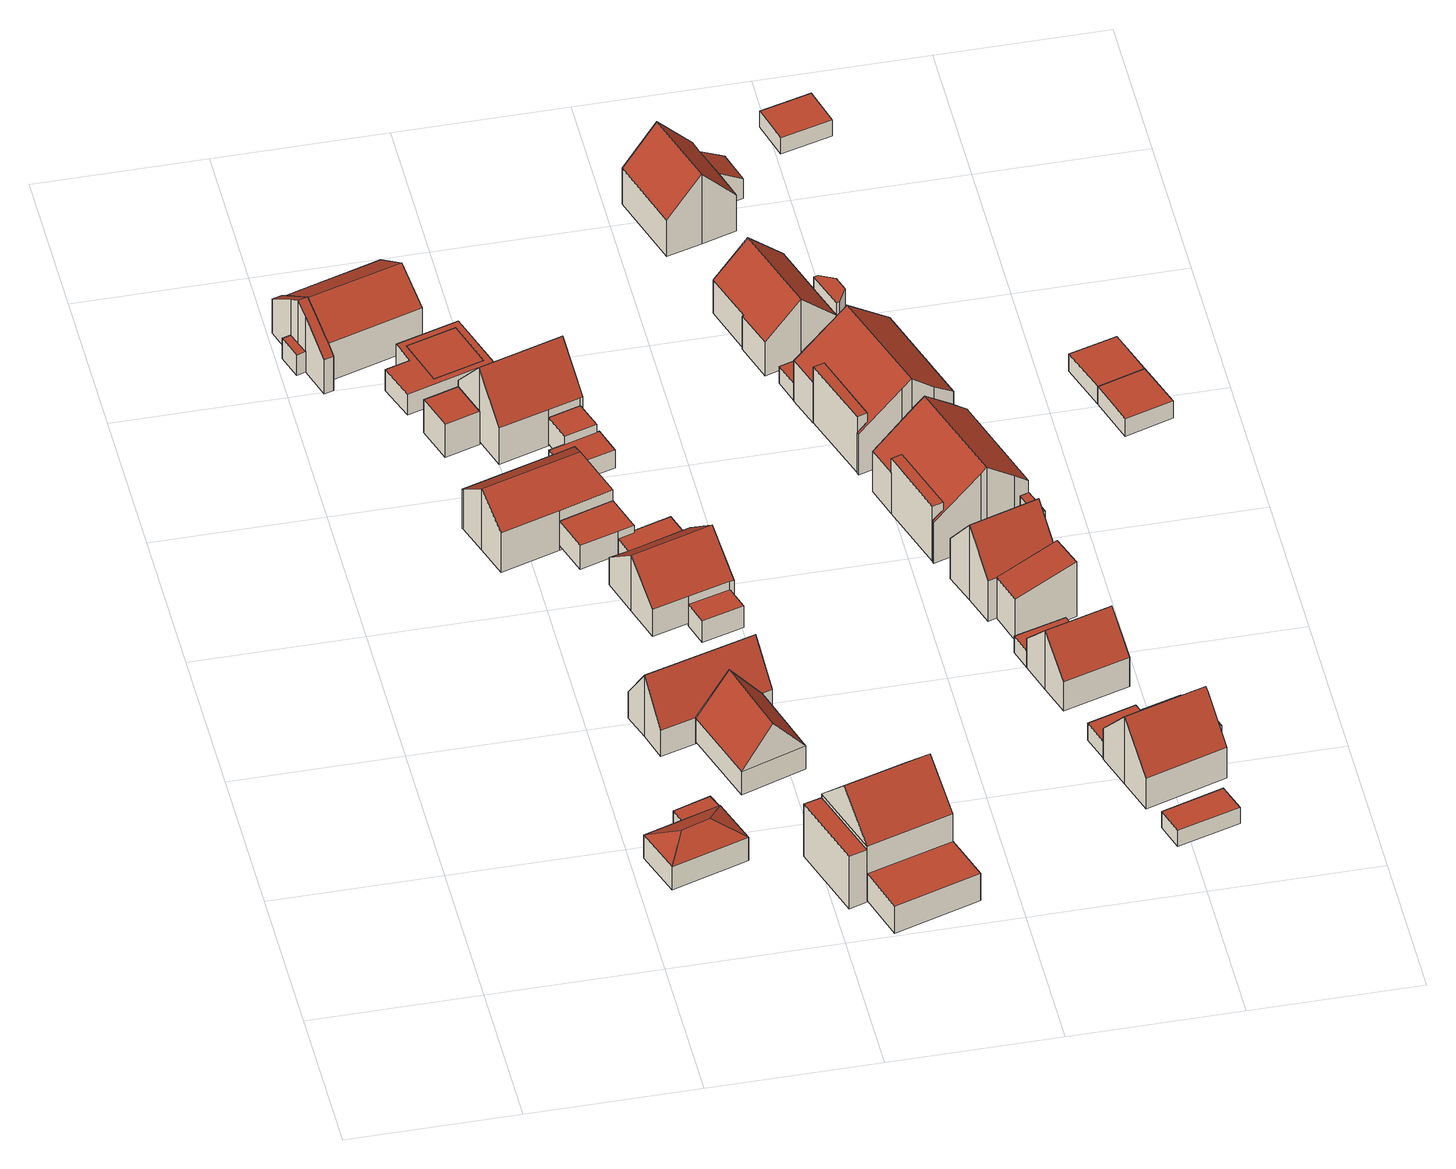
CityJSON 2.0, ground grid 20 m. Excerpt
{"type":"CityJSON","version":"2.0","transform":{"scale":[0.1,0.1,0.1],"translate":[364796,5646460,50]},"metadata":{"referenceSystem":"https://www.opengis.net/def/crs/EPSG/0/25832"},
"CityObjects":{
"building1":{"type":"Building","attributes":{"Gemeindeschluessel":"05315000","Geometrietyp2DReferenz":"3000","function":"31001_2463"},"address":[{"country":"Germany","locality":"Köln","thoroughfareNumber":"33","thoroughfareName":"Im Langen Bruch"}],"children":["building1-1","building1-2"]},
"building1-1":{"type":"BuildingPart","attributes":{"roofType":"3200","measuredHeight":5.04,"storeysAboveGround":1},"parents":["building1"],"geometry":[{"type":"MultiSurface","lod":"2","boundaries":[[[0,1,2,3]],[[4,5,1,0]],[[6,7,8,9]],[[3,2,7,6]],[[10,9,4,0,11]],[[0,3,11]],[[11,3,6,10]],[[6,9,10]],[[1,5,8,7,2]],[[4,9,12,13]],[[13,12,8,5]]],"semantics":{"surfaces":[{"type":"WallSurface"},{"type":"RoofSurface"},{"type":"GroundSurface"},{"type":"ClosureSurface"}],"values":[0,0,0,0,1,1,1,1,2,0,3]}}]},
"building1-2":{"type":"BuildingPart","attributes":{"roofType":"1000","measuredHeight":3.06,"storeysAboveGround":1},"address":[{"country":"Germany","locality":"Köln","thoroughfareNumber":"33","thoroughfareName":"Im Langen Bruch"}],"parents":["building1"],"geometry":[{"type":"Solid","lod":"2","boundaries":[[[[12,8,14,15]],[[16,17,5,13]],[[15,14,17,16]],[[13,12,15,16]],[[8,5,17,14]],[[12,13,5,8]]]],"semantics":{"surfaces":[{"type":"WallSurface"},{"type":"RoofSurface"},{"type":"GroundSurface"},{"type":"ClosureSurface"}],"values":[[0,0,0,1,2,3]]}}]},
"building2":{"type":"Building","attributes":{"Gemeindeschluessel":"05315000","Geometrietyp2DReferenz":"3000","function":"51009_1610"},"children":["building2-1","building2-2"]},
"building2-1":{"type":"BuildingPart","attributes":{"roofType":"3100","measuredHeight":9.07},"parents":["building2"],"geometry":[{"type":"MultiSurface","lod":"2","boundaries":[[[18,19,20,21]],[[22,23,19,18]],[[24,25,23,22]],[[26,27,25,24]],[[28,29,27,26]],[[30,31,29,28]],[[32,33,31,30]],[[34,35,33,32]],[[24,22,18,21,36,26]],[[34,32,30,28,26,36]],[[23,25,27,29,31,33,35,37,20,19]],[[34,36,38,39]],[[38,37,35,39]],[[36,21,40,38]],[[37,38,40,20]]],"semantics":{"surfaces":[{"type":"WallSurface"},{"type":"RoofSurface"},{"type":"GroundSurface"},{"type":"ClosureSurface"}],"values":[0,0,0,0,0,0,0,0,1,1,2,0,3,0,3]}}]},
"building2-2":{"type":"BuildingPart","attributes":{"roofType":"1000","measuredHeight":2.9},"parents":["building2"],"geometry":[{"type":"MultiSurface","lod":"2","boundaries":[[[41,42,43,44]],[[40,20,42,41]],[[44,43,35,39]],[[40,41,44,39]],[[42,20,35,43]],[[38,39,35,37]],[[40,38,37,20]]],"semantics":{"surfaces":[{"type":"WallSurface"},{"type":"RoofSurface"},{"type":"GroundSurface"},{"type":"ClosureSurface"}],"values":[0,0,0,1,2,3,3]}}]},
"building3":{"type":"Building","attributes":{"Geometrietyp2DReferenz":"3000","Gemeindeschluessel":"05315000","function":"31001_1010","roofType":"3100","measuredHeight":8.49,"storeysAboveGround":1},"address":[{"country":"Germany","locality":"Köln","thoroughfareNumber":"43","thoroughfareName":"Im Langen Bruch"}],"geometry":[{"type":"Solid","lod":"2","boundaries":[[[[45,46,47,48]],[[49,50,46,45]],[[51,52,50,49]],[[48,47,52,51]],[[45,53,49]],[[51,54,48]],[[48,54,53,45]],[[49,53,54,51]],[[46,50,52,47]]]],"semantics":{"surfaces":[{"type":"WallSurface"},{"type":"RoofSurface"},{"type":"GroundSurface"}],"values":[[0,0,0,0,0,0,1,1,2]]}}]},
"building4":{"type":"Building","attributes":{"Geometrietyp2DReferenz":"3000","Gemeindeschluessel":"05315000","function":"31001_1110","roofType":"1000","measuredHeight":4.7,"storeysAboveGround":1},"address":[{"country":"Germany","locality":"Köln","thoroughfareNumber":"41","thoroughfareName":"Im Langen Bruch"}],"geometry":[{"type":"Solid","lod":"2","boundaries":[[[[55,56,57,58]],[[59,60,56,55]],[[61,62,60,59]],[[58,57,62,61]],[[59,55,58,61]],[[56,60,62,57]]]],"semantics":{"surfaces":[{"type":"WallSurface"},{"type":"RoofSurface"},{"type":"GroundSurface"}],"values":[[0,0,0,0,1,2]]}}]},
"building5":{"type":"Building","attributes":{"Geometrietyp2DReferenz":"3000","Gemeindeschluessel":"05315000","function":"31001_1010","roofType":"3100","measuredHeight":8.93,"storeysAboveGround":1},"address":[{"country":"Germany","locality":"Köln","thoroughfareNumber":"35","thoroughfareName":"Im Langen Bruch"}],"geometry":[{"type":"Solid","lod":"2","boundaries":[[[[63,64,65,66]],[[67,68,64,63]],[[69,70,68,67]],[[71,72,70,69]],[[73,74,72,71]],[[75,76,74,73]],[[77,78,76,75]],[[66,65,78,77]],[[71,69,67,73]],[[63,66,77,75,73,67]],[[64,68,70,72,74,76,78,65]]]],"semantics":{"surfaces":[{"type":"WallSurface"},{"type":"RoofSurface"},{"type":"GroundSurface"}],"values":[[0,0,0,0,0,0,0,0,1,1,2]]}}]},
"building6":{"type":"Building","attributes":{"Gemeindeschluessel":"05315000","Geometrietyp2DReferenz":"3000","function":"31001_1010"},"address":[{"country":"Germany","locality":"Köln","thoroughfareNumber":"39","thoroughfareName":"Im Langen Bruch"}],"children":["building6-1","building6-2"]},
"building6-1":{"type":"BuildingPart","attributes":{"roofType":"5000","measuredHeight":8.78,"storeysAboveGround":1},"parents":["building6"],"geometry":[{"type":"MultiSurface","lod":"2","boundaries":[[[79,80,81,82]],[[83,84,80,79]],[[85,86,84,83]],[[87,88,86,85]],[[89,90,88,87]],[[91,92,90,89]],[[93,94,92,91]],[[95,96,94,93]],[[83,79,82,95,97]],[[95,93,91,97]],[[91,89,87,85,83,97]],[[80,84,86,88,90,92,94,96,81]],[[98,99,81,96]],[[95,82,100,101]],[[99,98,101,100]]],"semantics":{"surfaces":[{"type":"WallSurface"},{"type":"RoofSurface"},{"type":"GroundSurface"},{"type":"ClosureSurface"}],"values":[0,0,0,0,0,0,0,0,1,1,1,2,0,0,3]}}]},
"building6-2":{"type":"BuildingPart","attributes":{"roofType":"1000","measuredHeight":3.35,"storeysAboveGround":1},"address":[{"country":"Germany","locality":"Köln","thoroughfareNumber":"39","thoroughfareName":"Im Langen Bruch"}],"parents":["building6"],"geometry":[{"type":"Solid","lod":"2","boundaries":[[[[102,103,98,101]],[[104,105,103,102]],[[106,107,105,104]],[[108,109,107,106]],[[100,99,109,108]],[[106,104,102,101,100,108]],[[98,103,105,107,109,99]],[[100,101,98,99]]]],"semantics":{"surfaces":[{"type":"WallSurface"},{"type":"RoofSurface"},{"type":"GroundSurface"},{"type":"ClosureSurface"}],"values":[[0,0,0,0,0,1,2,3]]}}]},
"building7":{"type":"Building","attributes":{"Geometrietyp2DReferenz":"3000","Gemeindeschluessel":"05315000","function":"31001_1010","roofType":"3100","measuredHeight":8.55,"storeysAboveGround":1},"address":[{"country":"Germany","locality":"Köln","thoroughfareNumber":"33","thoroughfareName":"Im Langen Bruch"}],"geometry":[{"type":"Solid","lod":"2","boundaries":[[[[110,111,112,77]],[[113,114,111,110]],[[66,115,114,113]],[[77,112,115,66]],[[110,116,113]],[[66,117,77]],[[77,117,116,110]],[[113,116,117,66]],[[111,114,115,112]]]],"semantics":{"surfaces":[{"type":"WallSurface"},{"type":"RoofSurface"},{"type":"GroundSurface"}],"values":[[0,0,0,0,0,0,1,1,2]]}}]},
"building8":{"type":"Building","attributes":{"Geometrietyp2DReferenz":"3000","Gemeindeschluessel":"05315000","function":"51009_1610","roofType":"1000","measuredHeight":2.99},"geometry":[{"type":"Solid","lod":"2","boundaries":[[[[118,119,120,121]],[[122,123,119,118]],[[124,125,126,127]],[[128,129,125,124]],[[130,131,129,128]],[[127,126,131,130]],[[132,133,123,122]],[[134,135,133,132]],[[136,137,135,134]],[[121,120,137,136]],[[134,132,122,127,130,128,124,127,122,118,121,136]],[[119,123,126,125,129,131,126,123,133,135,137,120]]]],"semantics":{"surfaces":[{"type":"WallSurface"},{"type":"RoofSurface"},{"type":"GroundSurface"}],"values":[[0,0,0,0,0,0,0,0,0,0,1,2]]}}]},
"building9":{"type":"Building","attributes":{"Geometrietyp2DReferenz":"3000","Gemeindeschluessel":"05315000","function":"31001_2463","roofType":"1000","measuredHeight":2.85,"storeysAboveGround":1},"address":[{"country":"Germany","locality":"Köln","thoroughfareNumber":"43","thoroughfareName":"Im Langen Bruch"}],"geometry":[{"type":"Solid","lod":"2","boundaries":[[[[130,138,139,127]],[[128,140,138,130]],[[124,141,140,128]],[[127,139,141,124]],[[128,130,127,124]],[[138,140,141,139]]]],"semantics":{"surfaces":[{"type":"WallSurface"},{"type":"RoofSurface"},{"type":"GroundSurface"}],"values":[[0,0,0,0,1,2]]}}]},
"building10":{"type":"Building","attributes":{"Gemeindeschluessel":"05315000","Geometrietyp2DReferenz":"3000","function":"31001_1010"},"address":[{"country":"Germany","locality":"Köln","thoroughfareNumber":"31","thoroughfareName":"Im Langen Bruch"}],"children":["building10-1","building10-2"]},
"building10-1":{"type":"BuildingPart","attributes":{"roofType":"3100","measuredHeight":12.69,"storeysAboveGround":2},"parents":["building10"],"geometry":[{"type":"MultiSurface","lod":"2","boundaries":[[[142,143,144,145]],[[146,147,143,142]],[[148,149,147,146]],[[142,150,146]],[[148,151,145]],[[145,151,150,142]],[[146,150,151,148]],[[143,147,149,144]],[[148,145,152,153]],[[144,149,153,152]]],"semantics":{"surfaces":[{"type":"WallSurface"},{"type":"RoofSurface"},{"type":"GroundSurface"},{"type":"ClosureSurface"}],"values":[0,0,0,0,0,1,1,2,0,3]}}]},
"building10-2":{"type":"BuildingPart","attributes":{"roofType":"1000","measuredHeight":7.57,"storeysAboveGround":2},"address":[{"country":"Germany","locality":"Köln","thoroughfareNumber":"31","thoroughfareName":"Im Langen Bruch"}],"parents":["building10"],"geometry":[{"type":"MultiSurface","lod":"2","boundaries":[[[154,155,156,153]],[[157,158,155,154]],[[152,159,158,157]],[[154,153,152,157]],[[156,155,158,159]],[[144,149,156,159]],[[152,153,149,144]]],"semantics":{"surfaces":[{"type":"WallSurface"},{"type":"RoofSurface"},{"type":"GroundSurface"},{"type":"ClosureSurface"}],"values":[0,0,0,1,2,0,3]}}]},
"building11":{"type":"Building","attributes":{"Gemeindeschluessel":"05315000","Geometrietyp2DReferenz":"3000","function":"31001_1010"},"address":[{"country":"Germany","locality":"Köln","thoroughfareNumber":"41","thoroughfareName":"Im Langen Bruch"}],"children":["building11-1","building11-2"]},
"building11-1":{"type":"BuildingPart","attributes":{"roofType":"3100","measuredHeight":10.54,"storeysAboveGround":1},"parents":["building11"],"geometry":[{"type":"MultiSurface","lod":"2","boundaries":[[[160,161,162,163]],[[164,165,161,160]],[[166,167,165,164]],[[168,169,167,166]],[[170,171,169,168]],[[172,173,171,170]],[[174,175,173,172]],[[176,177,175,174]],[[164,160,163,176,174,172,166]],[[170,168,166,172]],[[161,165,167,169,171,173,175,177,162]],[[178,179,162,177]],[[176,163,180,181]],[[179,178,181,180]]],"semantics":{"surfaces":[{"type":"WallSurface"},{"type":"RoofSurface"},{"type":"GroundSurface"},{"type":"ClosureSurface"}],"values":[0,0,0,0,0,0,0,0,1,1,2,0,0,3]}}]},
"building11-2":{"type":"BuildingPart","attributes":{"roofType":"1000","measuredHeight":3.66,"storeysAboveGround":1},"address":[{"country":"Germany","locality":"Köln","thoroughfareNumber":"41","thoroughfareName":"Im Langen Bruch"}],"parents":["building11"],"geometry":[{"type":"Solid","lod":"2","boundaries":[[[[182,183,178,181]],[[184,185,183,182]],[[180,179,185,184]],[[182,181,180,184]],[[178,183,185,179]],[[180,181,178,179]]]],"semantics":{"surfaces":[{"type":"WallSurface"},{"type":"RoofSurface"},{"type":"GroundSurface"},{"type":"ClosureSurface"}],"values":[[0,0,0,1,2,3]]}}]},
"building12":{"type":"Building","attributes":{"Geometrietyp2DReferenz":"3000","Gemeindeschluessel":"05315000","function":"31001_1010","roofType":"3100","measuredHeight":7.95,"storeysAboveGround":1},"address":[{"country":"Germany","locality":"Köln","thoroughfareNumber":"37","thoroughfareName":"Im Langen Bruch"}],"geometry":[{"type":"Solid","lod":"2","boundaries":[[[[186,187,188,189]],[[190,191,187,186]],[[192,193,191,190]],[[194,195,193,192]],[[196,197,195,194]],[[198,199,197,196]],[[200,201,199,198]],[[202,203,201,200]],[[204,205,203,202]],[[189,188,205,204]],[[198,196,194,192,190,200]],[[186,189,204,202,200,190]],[[187,191,193,195,197,199,201,203,205,188]]]],"semantics":{"surfaces":[{"type":"WallSurface"},{"type":"RoofSurface"},{"type":"GroundSurface"}],"values":[[0,0,0,0,0,0,0,0,0,0,1,1,2]]}}]},
"building13":{"type":"Building","attributes":{"Geometrietyp2DReferenz":"3000","Gemeindeschluessel":"05315000","function":"31001_2463","roofType":"1000","measuredHeight":3.89,"storeysAboveGround":1},"address":[{"country":"Germany","locality":"Köln","thoroughfareNumber":"31","thoroughfareName":"Im Langen Bruch"}],"geometry":[{"type":"Solid","lod":"2","boundaries":[[[[206,207,147,208]],[[209,210,207,206]],[[211,149,210,209]],[[208,147,149,211]],[[209,206,208,211]],[[207,210,149,147]]]],"semantics":{"surfaces":[{"type":"WallSurface"},{"type":"RoofSurface"},{"type":"GroundSurface"}],"values":[[0,0,0,0,1,2]]}}]},
"building14":{"type":"Building","attributes":{"Geometrietyp2DReferenz":"3000","Gemeindeschluessel":"05315000","function":"31001_2463","roofType":"1000","measuredHeight":2.43,"storeysAboveGround":1},"address":[{"country":"Germany","locality":"Köln","thoroughfareNumber":"39","thoroughfareName":"Im Langen Bruch"}],"geometry":[{"type":"Solid","lod":"2","boundaries":[[[[212,103,105,213]],[[214,215,103,212]],[[216,217,215,214]],[[218,219,217,216]],[[220,107,219,218]],[[213,105,107,220]],[[218,216,214,212,213,220]],[[103,215,217,219,107,105]]]],"semantics":{"surfaces":[{"type":"WallSurface"},{"type":"RoofSurface"},{"type":"GroundSurface"}],"values":[[0,0,0,0,0,0,1,2]]}}]},
"building15":{"type":"Building","attributes":{"Geometrietyp2DReferenz":"3000","Gemeindeschluessel":"05315000","function":"31001_2463","roofType":"1000","measuredHeight":2.54,"storeysAboveGround":1},"address":[{"country":"Germany","locality":"Köln","thoroughfareNumber":"41","thoroughfareName":"Im Langen Bruch"}],"geometry":[{"type":"Solid","lod":"2","boundaries":[[[[221,183,185,222]],[[223,224,183,221]],[[225,226,224,223]],[[227,228,226,225]],[[229,230,228,227]],[[231,232,230,229]],[[233,234,232,231]],[[222,185,234,233]],[[231,229,227,225,223,221,222,233]],[[183,224,226,228,230,232,234,185]]]],"semantics":{"surfaces":[{"type":"WallSurface"},{"type":"RoofSurface"},{"type":"GroundSurface"}],"values":[[0,0,0,0,0,0,0,0,1,2]]}}]},
"building16":{"type":"Building","attributes":{"Geometrietyp2DReferenz":"3000","Gemeindeschluessel":"05315000","function":"31001_2463","roofType":"1000","measuredHeight":3.07,"storeysAboveGround":1},"address":[{"country":"Germany","locality":"Köln","thoroughfareNumber":"37","thoroughfareName":"Im Langen Bruch"}],"geometry":[{"type":"Solid","lod":"2","boundaries":[[[[235,236,237,238]],[[239,240,236,235]],[[241,242,240,239]],[[238,237,242,241]],[[239,235,238,241]],[[236,240,242,237]]]],"semantics":{"surfaces":[{"type":"WallSurface"},{"type":"RoofSurface"},{"type":"GroundSurface"}],"values":[[0,0,0,0,1,2]]}}]},
"building17":{"type":"Building","attributes":{"Geometrietyp2DReferenz":"3000","Gemeindeschluessel":"05315000","function":"31001_2463","roofType":"1000","measuredHeight":2.48,"storeysAboveGround":1},"address":[{"country":"Germany","locality":"Köln","thoroughfareNumber":"30","thoroughfareName":"Im Langen Bruch"}],"geometry":[{"type":"Solid","lod":"2","boundaries":[[[[243,244,245,246]],[[247,248,244,243]],[[249,250,248,247]],[[246,245,250,249]],[[247,243,246,249]],[[244,248,250,245]]]],"semantics":{"surfaces":[{"type":"WallSurface"},{"type":"RoofSurface"},{"type":"GroundSurface"}],"values":[[0,0,0,0,1,2]]}}]},
"building18":{"type":"Building","attributes":{"Geometrietyp2DReferenz":"3000","Gemeindeschluessel":"05315000","function":"31001_2463","roofType":"1000","measuredHeight":2.42,"storeysAboveGround":1},"address":[{"country":"Germany","locality":"Köln","thoroughfareNumber":"24","thoroughfareName":"Im Langen Bruch"}],"geometry":[{"type":"Solid","lod":"2","boundaries":[[[[251,252,253,254]],[[255,256,252,251]],[[257,258,256,255]],[[254,253,258,257]],[[255,251,254,257]],[[252,256,258,253]]]],"semantics":{"surfaces":[{"type":"WallSurface"},{"type":"RoofSurface"},{"type":"GroundSurface"}],"values":[[0,0,0,0,1,2]]}}]},
"building19":{"type":"Building","attributes":{"Gemeindeschluessel":"05315000","Geometrietyp2DReferenz":"3000","function":"31001_1010"},"address":[{"country":"Germany","locality":"Köln","thoroughfareNumber":"30","thoroughfareName":"Im Langen Bruch"}],"children":["building19-1","building19-2"]},
"building19-1":{"type":"BuildingPart","attributes":{"roofType":"3100","measuredHeight":8.95,"storeysAboveGround":1},"parents":["building19"],"geometry":[{"type":"MultiSurface","lod":"2","boundaries":[[[259,260,261,262]],[[263,264,260,259]],[[265,266,264,263]],[[267,268,266,265]],[[269,270,268,267]],[[271,272,273,274]],[[275,276,272,271]],[[262,261,276,275]],[[263,259,262,275,271,265]],[[274,269,267,265,271]],[[260,264,266,268,270,273,272,276,261]],[[277,278,273,270]],[[269,274,278,277]]],"semantics":{"surfaces":[{"type":"WallSurface"},{"type":"RoofSurface"},{"type":"GroundSurface"},{"type":"ClosureSurface"}],"values":[0,0,0,0,0,0,0,0,1,1,2,0,3]}}]},
"building19-2":{"type":"BuildingPart","attributes":{"roofType":"9999","measuredHeight":6,"storeysAboveGround":1},"address":[{"country":"Germany","locality":"Köln","thoroughfareNumber":"30","thoroughfareName":"Im Langen Bruch"}],"parents":["building19"],"geometry":[{"type":"MultiSurface","lod":"2","boundaries":[[[279,280,281,282,283,284]],[[282,285,286,283]],[[281,287,285,282]],[[280,288,287,281]],[[279,278,288,280]],[[279,284,269,274]],[[283,286,277,284]],[[277,278,274,269]],[[285,287,288,278,277,286]]],"semantics":{"surfaces":[{"type":"RoofSurface"},{"type":"WallSurface"},{"type":"GroundSurface"}],"values":[0,1,1,1,1,1,1,1,2]}}]},
"building20":{"type":"Building","attributes":{"Gemeindeschluessel":"05315000","Geometrietyp2DReferenz":"3000","function":"31001_1010"},"address":[{"country":"Germany","locality":"Köln","thoroughfareNumber":"32","thoroughfareName":"Im Langen Bruch"}],"children":["building20-1","building20-2"]},
"building20-1":{"type":"BuildingPart","attributes":{"roofType":"3100","measuredHeight":10.04,"storeysAboveGround":1},"parents":["building20"],"geometry":[{"type":"MultiSurface","lod":"2","boundaries":[[[289,290,291,292]],[[293,294,290,289]],[[295,296,294,293]],[[297,298,296,295]],[[299,300,298,297]],[[301,302,303,304]],[[292,291,302,301]],[[293,289,292,295]],[[301,304,299,297,295,292]],[[290,294,296,298,300,303,302,291]],[[305,306,303,300]],[[306,305,299,304]]],"semantics":{"surfaces":[{"type":"WallSurface"},{"type":"RoofSurface"},{"type":"GroundSurface"},{"type":"ClosureSurface"}],"values":[0,0,0,0,0,0,0,1,1,2,0,3]}}]},
"building20-2":{"type":"BuildingPart","attributes":{"roofType":"2100","measuredHeight":4.79,"storeysAboveGround":1},"address":[{"country":"Germany","locality":"Köln","thoroughfareNumber":"32","thoroughfareName":"Im Langen Bruch"}],"parents":["building20"],"geometry":[{"type":"Solid","lod":"2","boundaries":[[[[307,308,305,299]],[[309,310,308,307]],[[304,306,310,309]],[[309,307,299,304]],[[308,310,306,305]],[[299,305,306,304]]]],"semantics":{"surfaces":[{"type":"WallSurface"},{"type":"RoofSurface"},{"type":"GroundSurface"},{"type":"ClosureSurface"}],"values":[[0,0,0,1,2,3]]}}]},
"building21":{"type":"Building","attributes":{"Geometrietyp2DReferenz":"3000","Gemeindeschluessel":"05315000","function":"31001_2463","roofType":"1000","measuredHeight":2.31,"storeysAboveGround":1},"address":[{"country":"Germany","locality":"Köln","thoroughfareNumber":"20","thoroughfareName":"Im Langen Bruch"}],"geometry":[{"type":"Solid","lod":"2","boundaries":[[[[311,312,313,314]],[[315,316,312,311]],[[317,318,316,315]],[[314,313,318,317]],[[315,311,314,317]],[[312,316,318,313]]]],"semantics":{"surfaces":[{"type":"WallSurface"},{"type":"RoofSurface"},{"type":"GroundSurface"}],"values":[[0,0,0,0,1,2]]}}]},
"building22":{"type":"Building","attributes":{"Geometrietyp2DReferenz":"3000","Gemeindeschluessel":"05315000","function":"31001_1010","roofType":"3100","measuredHeight":8.53,"storeysAboveGround":1},"address":[{"country":"Germany","locality":"Köln","thoroughfareNumber":"22","thoroughfareName":"Im Langen Bruch"}],"geometry":[{"type":"Solid","lod":"2","boundaries":[[[[319,320,321,322]],[[323,256,320,319]],[[324,252,256,323]],[[325,326,252,324]],[[327,328,326,325]],[[329,330,328,327]],[[322,321,330,329]],[[325,324,323,319,327]],[[322,329,327,319]],[[320,256,252,326,328,330,321]]]],"semantics":{"surfaces":[{"type":"WallSurface"},{"type":"RoofSurface"},{"type":"GroundSurface"}],"values":[[0,0,0,0,0,0,0,1,1,2]]}}]},
"building23":{"type":"Building","attributes":{"Gemeindeschluessel":"05315000","Geometrietyp2DReferenz":"3000","function":"31001_1010"},"address":[{"country":"Germany","locality":"Köln","thoroughfareNumber":"24","thoroughfareName":"Im Langen Bruch"}],"children":["building23-1","building23-2","building23-3"]},
"building23-1":{"type":"BuildingPart","attributes":{"roofType":"3100","measuredHeight":10.78,"storeysAboveGround":2},"parents":["building23"],"geometry":[{"type":"MultiSurface","lod":"2","boundaries":[[[331,332,333,334]],[[335,336,337,338]],[[339,340,336,335]],[[341,342,340,339]],[[343,344,342,341]],[[345,346,344,343]],[[334,333,347,348]],[[335,338,331,334,339]],[[348,345,343,341,339,334]],[[332,337,336,340,342,344,346,347,333]],[[331,338,337,332]],[[349,347,346,350]],[[348,351,352]],[[345,352,351,349,350]]],"semantics":{"surfaces":[{"type":"WallSurface"},{"type":"RoofSurface"},{"type":"GroundSurface"},{"type":"ClosureSurface"}],"values":[0,0,0,0,0,0,0,1,1,2,3,0,0,3]}}]},
"building23-2":{"type":"BuildingPart","attributes":{"roofType":"2100","measuredHeight":7.9,"storeysAboveGround":2},"address":[{"country":"Germany","locality":"Köln","thoroughfareNumber":"24","thoroughfareName":"Im Langen Bruch"}],"parents":["building23"],"geometry":[{"type":"MultiSurface","lod":"2","boundaries":[[[353,354,355,356]],[[357,337,354,353]],[[356,355,332,358]],[[357,353,356,358]],[[354,337,332,355]],[[357,358,331,338]],[[332,337,338,331]]],"semantics":{"surfaces":[{"type":"WallSurface"},{"type":"RoofSurface"},{"type":"GroundSurface"},{"type":"ClosureSurface"}],"values":[0,0,0,1,2,0,3]}}]},
"building23-3":{"type":"BuildingPart","attributes":{"roofType":"9999","measuredHeight":7.95,"storeysAboveGround":2},"address":[{"country":"Germany","locality":"Köln","thoroughfareNumber":"24","thoroughfareName":"Im Langen Bruch"}],"parents":["building23"],"geometry":[{"type":"MultiSurface","lod":"2","boundaries":[[[351,359,360,361]],[[359,362,363,360]],[[351,349,362,359]],[[361,345,352]],[[360,363,350,361]],[[351,352,345,350,349]],[[362,349,350,363]]],"semantics":{"surfaces":[{"type":"RoofSurface"},{"type":"WallSurface"},{"type":"GroundSurface"}],"values":[0,1,1,1,1,1,2]}}]},
"building24":{"type":"Building","attributes":{"Gemeindeschluessel":"05315000","Geometrietyp2DReferenz":"3000","function":"31001_1010"},"address":[{"country":"Germany","locality":"Köln","thoroughfareNumber":"28","thoroughfareName":"Im Langen Bruch"}],"children":["building24-1","building24-2"]},
"building24-1":{"type":"BuildingPart","attributes":{"roofType":"3100","measuredHeight":10.8,"storeysAboveGround":2},"parents":["building24"],"geometry":[{"type":"MultiSurface","lod":"2","boundaries":[[[364,365,366,367]],[[368,369,365,364]],[[370,371,369,368]],[[372,373,374,375]],[[376,377,373,372]],[[378,379,377,376]],[[380,381,379,378]],[[382,383,381,380]],[[384,385,383,382]],[[367,366,385,384]],[[376,372,375,386,387,370,368,364,367,378]],[[384,382,380,378,367]],[[365,369,371,388,389,374,373,377,379,381,383,385,366]],[[390,391,388,371]],[[370,387,391,390]],[[391,392,389,388]],[[387,386,392,391]],[[392,393,374,389]],[[386,375,393,392]]],"semantics":{"surfaces":[{"type":"WallSurface"},{"type":"RoofSurface"},{"type":"GroundSurface"},{"type":"ClosureSurface"}],"values":[0,0,0,0,0,0,0,0,0,0,1,1,2,0,3,0,3,0,3]}}]},
"building24-2":{"type":"BuildingPart","attributes":{"roofType":"1000","measuredHeight":8,"storeysAboveGround":2},"address":[{"country":"Germany","locality":"Köln","thoroughfareNumber":"28","thoroughfareName":"Im Langen Bruch"}],"parents":["building24"],"geometry":[{"type":"MultiSurface","lod":"2","boundaries":[[[394,393,390,395]],[[396,397,394,395]],[[392,391,390,393]],[[394,397,386,375]],[[392,393,375,386]],[[397,396,387,386]],[[391,392,386,387]],[[396,395,370,387]],[[390,391,387,370]]],"semantics":{"surfaces":[{"type":"WallSurface"},{"type":"RoofSurface"},{"type":"GroundSurface"},{"type":"ClosureSurface"}],"values":[0,1,2,0,3,0,3,0,3]}}]},
"building25":{"type":"Building","attributes":{"Gemeindeschluessel":"05315000","Geometrietyp2DReferenz":"3000","function":"31001_1010"},"address":[{"country":"Germany","locality":"Köln","thoroughfareNumber":"26","thoroughfareName":"Im Langen Bruch"}],"children":["building25-1","building25-2"]},
"building25-1":{"type":"BuildingPart","attributes":{"roofType":"3100","measuredHeight":10.88,"storeysAboveGround":2},"parents":["building25"],"geometry":[{"type":"Solid","lod":"2","boundaries":[[[[398,399,400,401]],[[402,403,399,398]],[[404,405,403,402]],[[406,407,408,409]],[[410,411,407,406]],[[412,413,411,410]],[[414,415,413,412]],[[416,417,415,414]],[[418,419,417,416]],[[420,421,419,418]],[[401,400,421,420]],[[410,406,409,422,423,404,402,398,401,412]],[[420,418,416,414,412,401]],[[399,403,405,424,425,408,407,411,413,415,417,419,421,400]],[[404,423,424,405]],[[423,422,425,424]],[[422,409,408,425]]]],"semantics":{"surfaces":[{"type":"WallSurface"},{"type":"RoofSurface"},{"type":"GroundSurface"},{"type":"ClosureSurface"}],"values":[[0,0,0,0,0,0,0,0,0,0,0,1,1,2,3,3,3]]}}]},
"building25-2":{"type":"BuildingPart","attributes":{"roofType":"1000","measuredHeight":7.9,"storeysAboveGround":2},"address":[{"country":"Germany","locality":"Köln","thoroughfareNumber":"26","thoroughfareName":"Im Langen Bruch"}],"parents":["building25"],"geometry":[{"type":"MultiSurface","lod":"2","boundaries":[[[426,408,405,427]],[[428,429,426,427]],[[425,424,405,408]],[[426,429,422,409]],[[425,408,409,422]],[[429,428,423,422]],[[424,425,422,423]],[[428,427,404,423]],[[405,424,423,404]]],"semantics":{"surfaces":[{"type":"WallSurface"},{"type":"RoofSurface"},{"type":"GroundSurface"},{"type":"ClosureSurface"}],"values":[0,1,2,0,3,0,3,0,3]}}]},
"building26":{"type":"Building","attributes":{"Gemeindeschluessel":"05315000","Geometrietyp2DReferenz":"3000","function":"31001_1010"},"address":[{"country":"Germany","locality":"Köln","thoroughfareNumber":"20","thoroughfareName":"Im Langen Bruch"}],"children":["building26-1","building26-2"]},
"building26-1":{"type":"BuildingPart","attributes":{"roofType":"3100","measuredHeight":9.64,"storeysAboveGround":1},"parents":["building26"],"geometry":[{"type":"MultiSurface","lod":"2","boundaries":[[[430,431,432,433]],[[434,435,431,430]],[[436,437,435,434]],[[438,439,437,436]],[[440,441,439,438]],[[433,432,442,443]],[[430,433,443,444,434]],[[440,438,436,434,444]],[[431,435,437,439,441,445,442,432]],[[444,446,447,440]],[[448,449,445,441]],[[447,446,449,448]],[[449,450,442,445]],[[444,443,451,446]],[[446,451,450,449]]],"semantics":{"surfaces":[{"type":"WallSurface"},{"type":"RoofSurface"},{"type":"GroundSurface"},{"type":"ClosureSurface"}],"values":[0,0,0,0,0,0,1,1,2,0,0,3,0,0,3]}}]},
"building26-2":{"type":"BuildingPart","attributes":{"roofType":"1000","measuredHeight":2.88,"storeysAboveGround":1},"address":[{"country":"Germany","locality":"Köln","thoroughfareNumber":"20","thoroughfareName":"Im Langen Bruch"}],"parents":["building26"],"geometry":[{"type":"MultiSurface","lod":"2","boundaries":[[[452,453,454,455]],[[456,457,453,452]],[[451,450,457,456]],[[455,454,448,447]],[[451,456,452,455,447]],[[453,457,450,448,454]],[[446,447,448,449]],[[451,446,449,450]]],"semantics":{"surfaces":[{"type":"WallSurface"},{"type":"RoofSurface"},{"type":"GroundSurface"},{"type":"ClosureSurface"}],"values":[0,0,0,0,1,2,3,3]}}]},
"building27":{"type":"Building","attributes":{"Gemeindeschluessel":"05315000","Geometrietyp2DReferenz":"3000","function":"31001_2463"},"address":[{"country":"Germany","locality":"Köln","thoroughfareNumber":"22","thoroughfareName":"Im Langen Bruch"}],"children":["building27-1","building27-2"]},
"building27-1":{"type":"BuildingPart","attributes":{"roofType":"1000","measuredHeight":2.38,"storeysAboveGround":1},"parents":["building27"],"geometry":[{"type":"MultiSurface","lod":"2","boundaries":[[[458,459,460,461]],[[462,463,459,458]],[[464,465,466,467]],[[461,460,465,464]],[[467,462,458,461,464]],[[459,463,466,465,460]],[[468,469,466,463]],[[469,468,462,467]]],"semantics":{"surfaces":[{"type":"WallSurface"},{"type":"RoofSurface"},{"type":"GroundSurface"},{"type":"ClosureSurface"}],"values":[0,0,0,0,1,2,0,3]}}]},
"building27-2":{"type":"BuildingPart","attributes":{"roofType":"1000","measuredHeight":2.11,"storeysAboveGround":1},"address":[{"country":"Germany","locality":"Köln","thoroughfareNumber":"22","thoroughfareName":"Im Langen Bruch"}],"parents":["building27"],"geometry":[{"type":"Solid","lod":"2","boundaries":[[[[470,471,472,473]],[[474,475,471,470]],[[467,469,475,474]],[[473,472,468,462]],[[467,474,470,473,462]],[[471,475,469,468,472]],[[462,468,469,467]]]],"semantics":{"surfaces":[{"type":"WallSurface"},{"type":"RoofSurface"},{"type":"GroundSurface"},{"type":"ClosureSurface"}],"values":[[0,0,0,0,1,2,3]]}}]},
"building28":{"type":"Building","attributes":{"Geometrietyp2DReferenz":"3000","Gemeindeschluessel":"05315000","function":"51009_1610","roofType":"1000","measuredHeight":2.66},"geometry":[{"type":"Solid","lod":"2","boundaries":[[[[476,477,478,479]],[[480,481,477,476]],[[482,483,481,480]],[[479,478,483,482]],[[480,476,479,482]],[[477,481,483,478]]]],"semantics":{"surfaces":[{"type":"WallSurface"},{"type":"RoofSurface"},{"type":"GroundSurface"}],"values":[[0,0,0,0,1,2]]}}]},
"building29":{"type":"Building","attributes":{"Geometrietyp2DReferenz":"3000","Gemeindeschluessel":"05315000","function":"51009_1610","roofType":"1000","measuredHeight":2.53},"geometry":[{"type":"Solid","lod":"2","boundaries":[[[[484,485,486,487]],[[488,346,485,484]],[[489,344,346,488]],[[490,491,344,489]],[[487,486,491,490]],[[489,488,484,487,490]],[[485,346,344,491,486]]]],"semantics":{"surfaces":[{"type":"WallSurface"},{"type":"RoofSurface"},{"type":"GroundSurface"}],"values":[[0,0,0,0,0,1,2]]}}]},
"building30":{"type":"Building","attributes":{"Geometrietyp2DReferenz":"3000","Gemeindeschluessel":"05315000","function":"31001_2463","roofType":"1000","measuredHeight":2.32,"storeysAboveGround":1},"address":[{"country":"Germany","locality":"Köln","thoroughfareNumber":"32","thoroughfareName":"Im Langen Bruch"}],"geometry":[{"type":"Solid","lod":"2","boundaries":[[[[492,493,494,495]],[[496,497,493,492]],[[498,499,497,496]],[[495,494,499,498]],[[496,492,495,498]],[[493,497,499,494]]]],"semantics":{"surfaces":[{"type":"WallSurface"},{"type":"RoofSurface"},{"type":"GroundSurface"}],"values":[[0,0,0,0,1,2]]}}]},
"building31":{"type":"Building","attributes":{"Geometrietyp2DReferenz":"3000","Gemeindeschluessel":"05315000","function":"31001_2463","roofType":"1000","measuredHeight":2.48,"storeysAboveGround":1},"address":[{"country":"Germany","locality":"Köln","thoroughfareNumber":"28","thoroughfareName":"Im Langen Bruch"}],"geometry":[{"type":"Solid","lod":"2","boundaries":[[[[500,501,502,503]],[[504,505,501,500]],[[506,507,505,504]],[[503,502,507,506]],[[504,500,503,506]],[[501,505,507,502]]]],"semantics":{"surfaces":[{"type":"WallSurface"},{"type":"RoofSurface"},{"type":"GroundSurface"}],"values":[[0,0,0,0,1,2]]}}]},
"building32":{"type":"Building","attributes":{"Geometrietyp2DReferenz":"3000","Gemeindeschluessel":"05315000","function":"31001_2463","roofType":"1000","measuredHeight":2.47,"storeysAboveGround":1},"address":[{"country":"Germany","locality":"Köln","thoroughfareNumber":"26","thoroughfareName":"Im Langen Bruch"}],"geometry":[{"type":"Solid","lod":"2","boundaries":[[[[508,509,501,500]],[[510,511,509,508]],[[504,505,511,510]],[[500,501,505,504]],[[510,508,500,504]],[[509,511,505,501]]]],"semantics":{"surfaces":[{"type":"WallSurface"},{"type":"RoofSurface"},{"type":"GroundSurface"}],"values":[[0,0,0,0,1,2]]}}]}
},
"vertices":[
[215,177,42],[215,177,9],[234,119,9],[234,119,42],[261,192,42],[261,192,9],[325,149,42],[325,149,9],[306,207,9],[306,207,42],[287,169,59],[252,157,59],[306,207,40],[261,192,40],
[299,226,9],[299,226,40],[255,211,40],[255,211,9],
[5,1105,55],[5,1105,6],[17,1065,6],[17,1065,86],[16,1108,55],[16,1108,6],[20,1097,64],[20,1097,6],[33,1053,97],[33,1053,6],[47,1010,64],[47,1010,6],[50,999,55],[50,999,6],[39,995,55],[39,995,6],[27,1035,86],[27,1035,6],[22,1050,97],[22,1050,6],[22,1050,35],[27,1035,35],[17,1065,35],
[7,1062,35],[7,1062,6],[16,1031,6],[16,1031,35],
[47,1010,65],[47,1010,10],[158,1045,10],[158,1045,65],[20,1097,65],[20,1097,10],[131,1132,65],[131,1132,10],[33,1054,95],[145,1088,95],
[185,876,56],[185,876,9],[171,921,9],[171,921,56],[144,863,56],[144,863,9],[130,908,56],[130,908,9],
[267,330,51],[267,330,14],[308,342,14],[308,342,51],[257,365,103],[257,365,14],[246,399,51],[246,399,14],[378,439,51],[378,439,14],[388,404,103],[388,404,14],[399,370,51],[399,370,14],[387,366,51],[387,366,14],
[163,665,67],[163,665,10],[232,687,10],[232,687,67],[150,705,98],[150,705,10],[138,743,67],[138,743,10],[137,744,67],[137,744,10],[257,782,67],[257,782,10],[271,786,67],[271,786,10],[271,784,66],[271,784,10],[296,708,67],[296,708,10],[267,742,98],[296,708,18],[232,687,18],[232,687,52],[296,708,52],
[309,666,52],[309,666,18],[310,663,52],[310,663,18],[291,657,52],[291,657,18],[246,643,52],[246,643,18],
[415,272,51],[415,272,18],[387,366,18],[338,245,51],[338,245,18],[308,342,18],[376,258,103],[348,354,103],
[122,1012,48],[122,1012,18],[131,983,18],[131,983,48],[196,1035,48],[196,1035,18],[132,1007,48],[132,1007,18],[191,1025,18],[191,1025,48],[150,948,48],[150,948,18],[209,966,48],[209,966,18],[219,961,48],[219,961,18],[117,929,48],[117,929,18],[102,974,48],[102,974,18],
[209,966,19],[191,1025,19],[150,948,19],[132,1007,19],
[509,187,84],[509,187,6],[407,155,6],[407,155,84],[539,93,84],[539,93,6],[437,61,84],[437,61,6],[524,140,133],[422,108,133],[407,155,79],[437,61,79],
[416,54,79],[416,54,4],[437,61,4],[386,149,79],[386,149,4],[407,155,4],
[198,835,65],[198,835,13],[256,853,13],[256,853,65],[185,876,116],[185,876,13],[185,878,118],[185,878,13],[171,921,65],[171,921,13],[270,952,65],[270,952,13],[284,909,118],[284,909,13],[297,866,65],[297,866,13],[294,865,65],[294,865,13],[294,865,17],[256,853,17],[256,853,54],[294,865,54],
[305,831,54],[305,831,17],[267,819,54],[267,819,17],
[300,522,54],[300,522,15],[342,535,15],[342,535,54],[286,568,95],[286,568,15],[272,615,54],[272,615,15],[300,623,54],[300,623,15],[365,644,54],[365,644,15],[368,645,54],[368,645,15],[382,598,95],[382,598,15],[396,550,54],[396,550,15],[391,549,54],[391,549,15],
[557,35,45],[557,35,6],[539,93,45],[455,2,45],[455,2,6],[437,61,45],
[309,666,42],[310,663,42],[354,680,42],[354,680,18],[365,644,42],[365,644,18],[300,623,42],[300,623,18],[291,657,42],
[305,831,43],[267,819,43],[308,832,43],[308,832,17],[318,798,43],[318,798,17],[271,784,43],[271,784,17],[271,786,43],[271,786,17],[257,782,43],[257,782,17],[248,813,43],[248,813,17],
[400,519,43],[400,519,12],[391,549,12],[391,549,43],[351,505,43],[351,505,12],[342,535,43],[342,535,12],
[589,879,46],[589,879,22],[579,910,22],[579,910,46],[529,860,46],[529,860,22],[520,891,46],[520,891,22],
[744,398,45],[744,398,21],[736,425,21],[736,425,45],[683,380,45],[683,380,21],[675,407,45],[675,407,21],
[495,957,68],[495,957,19],[493,957,19],[493,957,66],[475,1021,67],[475,1021,19],[516,1034,109],[516,1034,19],[558,1047,67],[558,1047,19],[578,983,67],[578,983,19],[551,923,109],[551,923,19],[593,936,19],[593,936,67],[508,909,67],[508,909,19],[578,983,25],[593,936,25],
[593,936,85],[597,937,85],[607,956,85],[601,975,85],[583,984,85],[578,983,85],[601,975,25],[583,984,25],[607,956,25],[597,937,25],
[445,1119,74],[445,1119,22],[486,1131,22],[486,1131,122],[416,1213,74],[416,1213,22],[457,1226,122],[457,1226,22],[499,1238,74],[499,1238,22],[503,1222,74],[503,1222,22],[527,1144,74],[527,1144,22],[516,1182,22],[516,1182,74],[503,1222,26],[516,1182,26],
[533,1231,54],[533,1231,26],[545,1190,54],[545,1190,26],
[855,84,42],[855,84,19],[844,119,19],[844,119,42],[781,62,42],[781,62,19],[771,96,42],[771,96,19],
[695,341,106],[695,341,21],[707,302,21],[707,302,63],[683,380,63],[744,398,63],[762,404,63],[762,404,21],[774,365,106],[774,365,21],[785,326,63],[785,326,21],
[740,488,80],[740,488,22],[728,527,22],[728,527,130],[658,462,80],[658,462,22],[668,465,22],[668,465,80],[646,500,130],[646,500,22],[633,539,80],[633,539,22],[686,556,80],[686,556,22],[716,565,80],[716,565,22],[726,532,22],[726,532,123],[726,532,24],[716,565,24],[726,532,103],[721,547,103],
[680,425,81],[680,425,22],[753,449,22],[753,449,101],[668,465,81],[740,488,101],
[737,535,103],[726,569,103],[716,565,103],[737,535,24],[726,569,24],
[624,743,121],[624,743,21],[635,747,21],[635,747,130],[572,727,79],[572,727,21],[571,730,79],[571,730,21],[529,860,79],[529,860,21],[542,820,21],[542,820,79],[589,879,127],[589,879,21],[592,880,130],[592,880,21],[643,896,89],[643,896,21],[685,763,89],[685,763,21],[662,755,107],[662,755,21],[555,824,89],[583,734,89],[583,734,21],[555,824,21],[571,730,22],[583,734,22],[555,824,22],[542,820,22],
[542,820,102],[571,730,102],[583,734,102],[555,824,102],
[677,586,124],[677,586,21],[684,588,21],[684,588,130],[621,568,79],[621,568,21],[620,572,79],[620,572,21],[581,697,79],[581,697,21],[593,658,21],[593,658,79],[633,714,122],[633,714,21],[643,717,130],[643,717,21],[672,726,107],[672,726,21],[693,732,89],[693,732,21],[733,604,89],[733,604,21],[717,598,103],[717,598,21],[606,662,89],[633,576,89],[633,576,21],[606,662,21],
[593,658,100],[620,572,100],[633,576,100],[606,662,100],
[761,130,62],[761,130,18],[857,161,18],[857,161,62],[747,175,115],[747,175,18],[733,220,62],[733,220,18],[791,238,62],[791,238,18],[829,250,62],[829,250,18],[845,201,18],[845,201,109],[843,205,115],[843,205,18],[843,205,54],[829,250,54],[829,250,25],[843,205,25],[845,201,25],[845,201,54],
[845,255,54],[845,255,25],[839,253,25],[839,253,54],[861,206,54],[861,206,25],
[780,271,43],[780,271,19],[723,253,19],[723,253,43],[783,262,43],[783,262,19],[733,220,43],[733,220,19],[791,238,19],[791,238,43],[783,262,22],[791,238,22],
[839,253,43],[839,253,22],[831,277,22],[831,277,43],[829,250,43],[829,250,22],
[672,726,48],[672,726,22],[662,755,22],[662,755,48],[633,714,48],[633,714,22],[624,743,48],[624,743,22],
[726,569,47],[726,569,22],[717,598,22],[717,598,47],[716,565,47],[686,556,47],[677,586,47],[677,586,22],
[660,1266,52],[660,1266,29],[647,1314,29],[647,1314,52],[599,1249,52],[599,1249,29],[586,1297,52],[586,1297,29],
[904,798,51],[904,798,26],[886,856,26],[886,856,51],[848,780,51],[848,780,26],[829,839,51],[829,839,26],
[923,740,51],[923,740,26],[866,722,51],[866,722,26]
]}
